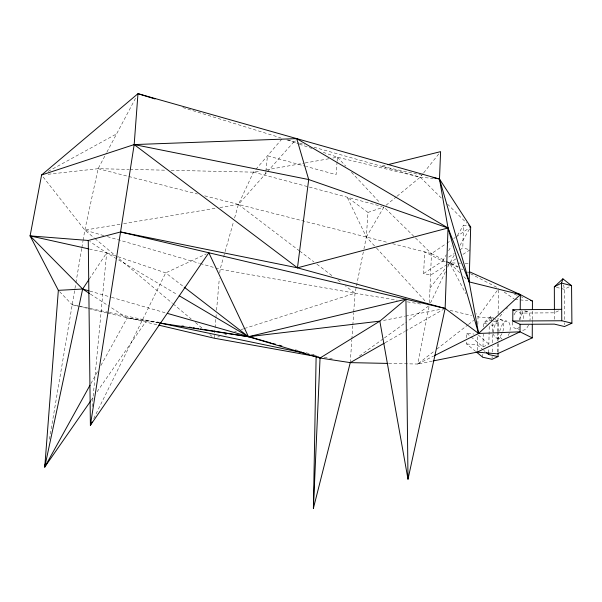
<?xml version="1.0" encoding="UTF-8"?>
<svg xmlns="http://www.w3.org/2000/svg" width="602" height="602" viewBox="0 0 602 602"><rect width="100%" height="100%" fill="white"/><g stroke="black" fill="none" stroke-linecap="round" stroke-linejoin="round"><path stroke-width="0.45" stroke-dasharray="3.01 2.26" d="M532.326 323.139L532.341 320.377M532.341 319.459L532.386 311.166M520.128 319.632L520.211 311.234M497.387 351.967L497.561 341.778M497.576 340.845L497.719 332.515M497.734 331.582L497.959 318.616L503.4 312.446M498.117 351.967L498.305 340.867M498.321 339.949L498.441 332.552M498.456 331.627L498.614 322.379L494.558 318.932M492.075 358.378L492.105 356.542M492.195 351.959L492.301 346.451M492.368 342.786L492.556 332.695M492.579 331.777L492.699 325.358L492.143 321.98M488.696 352.78L488.786 348.453M471.042 336.879L482.977 346.948L488.877 344.133L489.268 324.802M482.744 357.242L482.834 353.502M482.977 346.948L483.263 334.163M483.421 326.863L483.504 323.214L491.172 316.065L493.881 318.36M477.22 350.356L477.604 334.434M477.853 324.32L478.033 316.961L476.287 313.634M475.7 351.448L466.535 343.915L466.61 341.266M466.708 337.737L466.828 333.32L474.015 334.065M498.087 314.033L498.765 290.217M459.695 249.973L462.803 247.941L463.495 225.125L467.98 226.329M429.407 302.723L431.453 253.615L415.388 237.865M455.932 258.883L430.558 275.167L423.665 273.466L424.621 251.877L442.598 261.118L445.247 261.787M363.932 248.995L366.347 237.022L367.965 212.416L347.151 197.185L366.347 237.022L375.881 247.392M350.259 362.63L351.809 340.115M351.869 339.174L352.772 326.036M352.832 325.095L353.667 312.897M353.735 311.964L355.022 293.197L356.324 286.748M337.09 161.81L336.082 174.64L306.29 166.468M337.158 160.9L337.451 157.235L323.259 152.359M214.161 338.189L215.847 318.631M215.93 317.698L216.246 313.973M216.57 310.248L219.301 278.591M219.783 272.999L220.106 269.275L223.41 257.566M92.159 406.651L106.667 252.87L89.796 241.5M265.587 173.775L265.775 171.976M265.873 171.081L267.476 155.828L305.387 166.227M49.462 439.204L75.792 283.565M75.942 282.647L81.714 248.543M81.872 247.625L82.963 241.176M83.114 240.251L84.829 230.114L98.111 168.695L106.479 152.946M388.674 363.435L417.713 364.037L429.286 305.485L407.253 321.423M356.504 285.83L363.751 249.913M519.391 320.204L519.692 318.827A9.707 5.207 -76 0 1 527.232 311.445L529.324 313.634L529.91 315.516A9.707 5.207 -76 0 1 529.963 320.219M223.666 256.67L233.591 221.551M234.607 217.947L238.43 204.439L253.472 172.149L255.301 170.02M486.845 323.989L483.504 323.214L489.358 320.204L491.172 316.065L492.007 321.137M430.49 302.987L445.668 271.254M447.662 267.077L454.329 254.939M93.724 418.556L165.693 272.879L206.29 253.946M106.923 152.118L135.796 97.772M90.947 383.497L97.742 371.216M100.91 365.482L127.172 317.991L158.815 322.228M442.598 261.118L446.315 254.721M448.633 250.725L451.417 245.925M457.46 235.525L463.495 225.125M366.347 237.022L383.925 207.013L414.718 237.203M459.936 245.375L470.674 227.052M502 333.516L500.864 335.427A9.444 4.869 -76.6 0 1 493.527 334.005M508.118 335.615L508.479 335.013A9.421 4.914 -76.5 0 0 509.382 332.778M89.299 279.027L106.667 252.87L117.24 256.452M91.233 400.187L93.37 397.109M97.11 391.736L146.798 320.287M497.177 290.646L478.033 316.961L493.429 318.24M430.016 287.982L445.615 268.071M447.926 265.121L449.656 262.908L456.933 263.074M423.123 173.534L420.211 177.176L396.989 196.275M423.703 172.804L440.009 152.374M255.91 169.312L281.856 139.054M506.417 309.022L507.629 307.652M219.926 207.532L238.43 204.439L266.829 172.368M267.454 171.66L295.477 140.025M386.1 205.222L396.259 196.869M432.349 361.11L417.713 364.037L433.899 351.402M436.841 349.107L467.731 324.997M468.469 324.425L473.616 320.399M359.379 356.038L383.7 338.459M384.46 337.91L406.493 321.972M392.572 243.705L431.453 253.615L446.067 243.72M446.834 243.2L450.68 240.597M453.757 238.512L455.293 237.474M456.06 236.947L469.906 227.579M423.665 273.466L445.706 259.093M448.814 257.069L454.254 253.517M462.991 254.353L470.042 249.822L462.803 247.941M385.13 342.719L404.589 331.597M405.402 331.138L443.508 309.368M48.198 171.374L116.615 133.877M569.131 286.861L564.27 289.314L555.24 287.019M417.713 364.037L433.56 356.083M558.46 310.888L554.412 312.822L520.196 313.085L515.32 310.865M367.965 212.416L383.925 207.013M217.728 337.045L219.512 336.48M224.855 334.772L226.638 334.2M234.667 331.634L236.451 331.07M240.905 329.648L243.577 328.79M244.472 328.504L355.022 293.197L397.2 300.172M385.107 165.362L381.465 166.257L424.086 175.649M383.512 320.43L404.664 316.313M405.582 316.133L441.454 309.157M171.111 170.321L253.472 172.149L259.936 171.006M266.393 169.854L304.228 163.134M305.154 162.969L329.143 158.71M332.838 158.055L337.451 157.235L420.211 177.176L433.071 178.418M119.994 224.237L84.829 230.114L42.757 176.454M123.696 223.62L216.223 208.149M48.085 174.264L98.111 168.695L129.001 169.388M129.934 169.403L166.438 170.215M457.844 263.097L460.575 263.164M465.12 263.27L468.755 263.352M514.876 299.427L527.811 300.616M466.535 343.915L477.348 345.029L483.007 349.77M158.657 322.853L127.172 317.991L109.993 306.809M407.283 301.843L422.867 304.424M59.613 291.654L72.202 304.762L79.479 306.275M80.39 306.463L89.487 308.359M90.398 308.548L108.593 312.333M109.504 312.528L158.762 322.777M313.379 354.954L317.939 355.902M324.222 357.212L328.715 358.145M329.61 358.333L332.304 358.897M89.352 249.032L106.667 252.87L177.567 294.792M496.861 338.053L501.692 339.159M512.445 322.153A9.73 5.162 -76 0 0 514.078 327.669L515.229 328.504L519.338 329.467M491.029 324.967L492.699 325.358L498.614 322.379L493.565 321.19M500.134 319.542L506.56 321.062M450.048 310.376L471.712 315.471M489.358 320.204L492.722 320.994M72.202 304.762L77.666 306.049M78.576 306.26L87.674 308.405M88.584 308.623L106.78 312.905M107.69 313.115L157.739 324.899M524.763 310.85L527.232 311.445M446.127 262.013L449.656 262.908L458.175 266.724M98.111 168.695L197.426 193.994M204.718 195.853L387.146 242.32M253.472 172.149L308.42 186.831M309.323 187.071L382.127 206.531M295.386 349.762L301.707 351.515M306.215 352.772L315.237 355.278M287.854 139.882L298.652 142.922M299.555 143.178L304.958 144.698M313.958 147.234L420.211 177.176L441.462 198.178M89.864 291.097L110.595 297.057M111.49 297.32L166.461 313.13M103.77 235.6L84.829 230.114L94.168 237.918M107.374 236.639L199.36 263.27M200.263 263.533L214.696 267.709M215.599 267.973L220.106 269.275L355.022 293.197L345.307 285.799M182.842 107.547L280.66 137.805M118.12 256.753L165.693 272.879L183.429 286.56M286.891 139.882L298.419 143.84M299.307 144.141L311.723 148.401M514.334 294.227L517.78 295.522M521.227 296.816L522.957 297.471M431.453 253.615L445.525 260.794M446.353 261.215L457.994 267.228M461.328 268.951L462.991 269.816M467.16 271.976L469.658 273.27M470.493 273.699L498.817 288.388M90.466 294.107L109.21 306.305M504.175 292.068L514.108 298.901M238.43 204.439L298.968 250.522M299.713 251.094L313.913 261.9M316.9 264.18L332.597 276.122M337.827 280.111L341.567 282.955M94.89 238.52L172.488 303.363M173.203 303.965L191.165 318.977M195.477 322.574L201.941 327.977M209.85 334.584L212.002 336.383M483.715 350.364L485.129 351.545M466.828 333.32L470.343 336.285M478.312 335.043L488.877 344.133M459.74 272.736L449.656 262.908L465.813 293.671M463.773 276.664L466.467 279.283M447.436 204.086L466.693 223.116M337.451 157.235L345.729 166.099M351.455 172.232L380.103 202.919M376.521 248.084L426.111 302.031M521.814 310.655L523.304 313.928A9.73 5.162 -76 0 1 522.799 321.137M563.69 284.949L564.27 289.314L564.473 321.889M564.48 322.815L564.495 324.681M554.404 310.963L554.434 319.782M528.548 325.072A9.707 5.207 -76 0 1 521.806 330.046M519.436 327.195A9.73 5.162 -76 0 1 515.229 328.504M514.01 314.944A9.73 5.162 -76 0 1 516.448 311.272M509.977 330.37A9.421 4.914 -76.5 0 0 510.112 325.712L509.646 323.786A9.421 4.914 -76.5 0 0 502.565 323.748L499.976 330.212A9.421 4.914 -76.5 0 0 499.72 332.582M502.076 339.174A9.421 4.914 -76.5 0 1 499.826 334.802M502.896 331.273A9.444 4.869 -76.6 0 0 503.641 324.192L503.182 322.258A9.444 4.869 -76.6 0 0 496.161 322.243L493.58 328.722A9.444 4.869 -76.6 0 0 493.422 333.327"/><path stroke-width="0.9" d="M433.267 360.922L477.175 352.132L497.357 353.818L532.251 337.88L532.318 324.064M532.394 309.323L532.431 301.038L520.361 294.589L469.251 271.683M561.704 309.345L512.881 309.752L512.746 321.032L520.09 324.305L520.015 331.83L477.175 352.132M520.226 309.383L520.361 294.589L515.876 293.294M384.317 343.178L350.259 362.63L313.401 508.329L316.125 356.467M476.4 352.027L482.744 357.242L492.052 359.296L498.035 356.595L498.102 352.892M498.035 356.595L488.666 354.51L488.696 352.78M434.396 355.662L478.59 333.47L469.154 281.902L470.674 227.052L439.498 179.042L440.596 151.644L387.838 164.685M407.998 479.215L405.951 299.209L379.832 321.144L407.998 479.215L445.134 308.442L448.031 228.007L439.498 179.042L137.971 93.671L41.598 174.986L30.1 235.894L58.349 290.345L44.759 467.024L90.699 400.955M313.401 508.329L320.053 358.017L379.832 321.144L248.468 336.714L159.583 322.996M387.733 363.412L350.259 362.63L320.053 358.017L248.468 336.714L208.826 252.765L90.398 425.29L90.578 423.432M532.251 337.88L520.015 331.83L478.59 333.47L445.134 308.442L297.471 267.822L308.698 179.546L296.726 138.618L294.942 138.588M92.061 421.927L90.398 425.29L134.178 144.578L137.971 93.671L155.023 98.946M90.044 385.137L44.759 467.024L45.383 463.314M44.759 467.024L82.655 289.028L88.787 279.795M562.878 278.846L561.561 283.075L561.764 320.753L571.9 323.199L571.561 285.641L562.878 278.846L554.337 286.793L554.404 310.038M554.337 286.793L561.561 283.075L571.561 285.641M571.9 323.199L564.503 326.54L554.442 324.132L520.09 324.305M41.598 174.986L134.178 144.578L296.726 138.618L448.031 228.007L469.154 281.902L520.361 294.589L478.59 333.47L448.031 228.007L308.698 179.546L134.178 144.578L297.471 267.822L448.031 228.007M89.683 293.595L82.655 289.028L30.1 235.894L88.261 240.461L120.55 231.966L297.471 267.822M405.951 299.209L248.468 336.714L204.101 329.55M58.349 290.345L82.655 289.028L88.961 290.841M512.746 321.032L561.764 320.753M181.917 325.96L183.768 326.261M189.314 327.157L191.165 327.458M193.009 327.751L194.86 328.052M196.711 328.353L198.555 328.647M200.406 328.948L202.257 329.249M315.32 356.354L214.161 338.189L158.65 325.118M159.68 322.965L305.094 353.231M433.154 177.643L439.498 179.042L469.154 281.902M30.1 235.894L88.434 248.829M120.55 231.966L445.134 308.442M271.028 342.989L167.364 313.386M272.826 343.486L275.535 344.239M279.147 345.247L281.856 346M530.708 300.39L532.431 301.038M512.881 309.752L514.507 310.497M179.178 295.748L248.468 336.714L184.167 287.124M317.705 356.527L320.053 358.017M486.544 352.734L488.666 354.51M468.68 225.088L470.674 227.052M88.261 240.461L90.398 425.29"/></g></svg>
